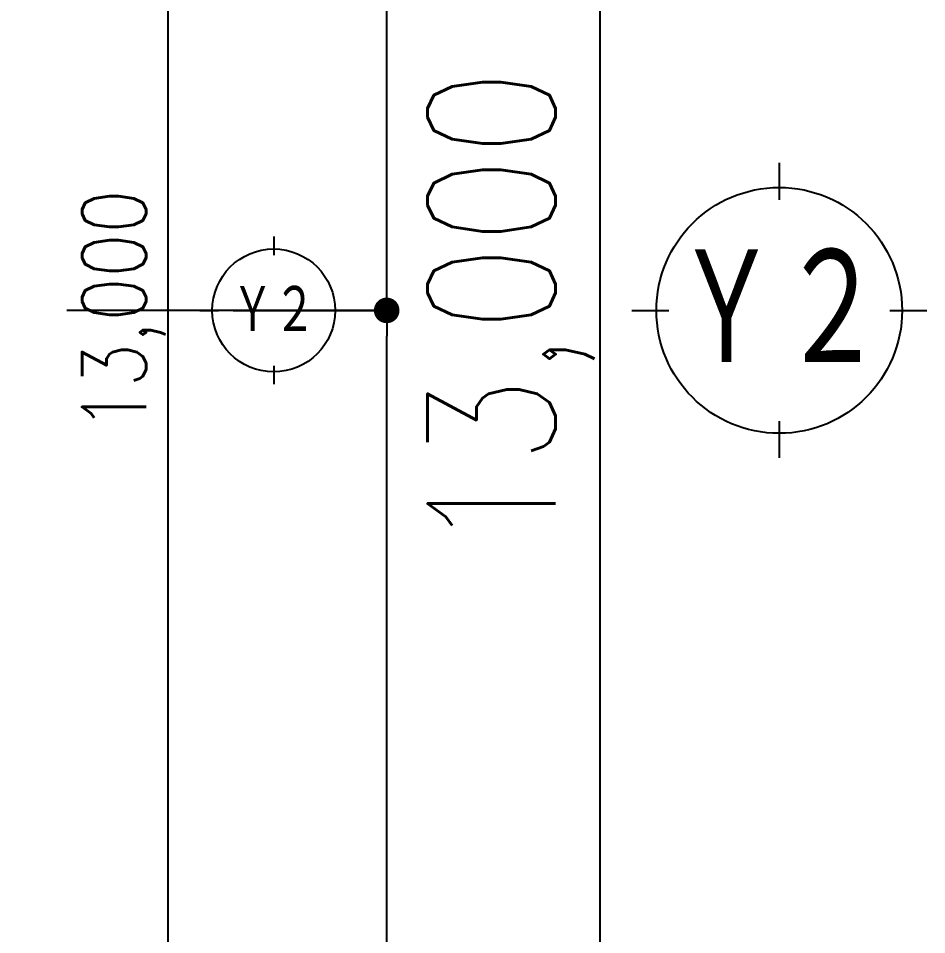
# Model space of a CAD drawing. Header units: millimetres. Extents: x 15495 to 166182, y -39946 to 18307.
# Drawn here: x 61908 to 65457, y -30516 to -26938 of the extents above; entities that cross this region are included whole.
import ezdxf
from ezdxf.enums import TextEntityAlignment as Align

# ---------------------------------------------------------------- set-up
doc = ezdxf.new("R2010")
doc.units = ezdxf.units.MM
doc.header["$LTSCALE"] = 1000
doc.linetypes.add('CENTER', pattern=[2, 1.25, -0.25, 0.25, -0.25])
doc.layers.get('0').update_dxf_attribs({"linetype": 'CONTINUOUS'})
for name, color, linetype in [('1F-E_DIM-100', 3, 'CONTINUOUS'), ('1F-E_DIM-50', 3, 'CONTINUOUS'), ('1F-E_GRID-100', 1, 'CENTER'), ('1F-E_GRID-50', 1, 'CENTER')]:
    doc.layers.add(name, color=color, linetype=linetype)
doc.styles.add('DIM', font='romans.shx', dxfattribs={"width": 0.8, "bigfont": 'bigfont.shx'})
doc.styles.get("Standard").update_dxf_attribs({"font": 'txt.shx', "bigfont": 'bigfont.shx'})
doc.dimstyles.new('DIM100_4_3', dxfattribs={"dimscale": 100, "dimtxt": 4, "dimasz": 1, "dimexe": 0, "dimexo": 1, "dimgap": 0.5, "dimtad": 1, "dimdec": 1, "dimdsep": 46, "dimlunit": 6, "dimtxsty": 'DIM', "dimblk1": 'DOT', "dimblk2": 'DOT', "dimsah": 1, "dimcen": 1, "dimclrd": 256, "dimclre": 256, "dimclrt": 256, "dimadec": 0, "dimazin": 0, "dimtfac": 1, "dimtdec": 1, "dimtix": 1, "dimtmove": 2, "dimatfit": 3, "dimldrblk": 'DOT', "dimfxl": 1, "dimtvp": 0.833333, "dimtolj": 1, "dimarcsym": 0})
doc.dimstyles.new('DIM100_5_3', dxfattribs={"dimscale": 100, "dimtxt": 5, "dimasz": 1, "dimexe": 0, "dimexo": 1, "dimgap": 0.5, "dimtad": 1, "dimdec": 1, "dimdsep": 46, "dimlunit": 6, "dimtxsty": 'DIM', "dimblk1": 'DOT', "dimblk2": 'DOT', "dimsah": 1, "dimcen": 1, "dimclrd": 256, "dimclre": 256, "dimclrt": 256, "dimadec": 0, "dimazin": 0, "dimtfac": 1, "dimtdec": 1, "dimtix": 1, "dimtmove": 2, "dimatfit": 3, "dimldrblk": 'DOT', "dimfxl": 1, "dimtvp": 0.833333, "dimtolj": 1, "dimarcsym": 0})
doc.dimstyles.new('DIM50_5_3', dxfattribs={"dimscale": 50, "dimtxt": 5, "dimasz": 1, "dimexe": 0, "dimexo": 1, "dimgap": 0.5, "dimtad": 1, "dimdec": 1, "dimdsep": 46, "dimlunit": 6, "dimtxsty": 'DIM', "dimblk1": 'DOT', "dimblk2": 'DOT', "dimsah": 1, "dimcen": 1, "dimclrd": 256, "dimclre": 256, "dimclrt": 256, "dimadec": 0, "dimazin": 0, "dimtfac": 1, "dimtdec": 1, "dimtix": 1, "dimtmove": 2, "dimatfit": 3, "dimldrblk": 'DOT', "dimfxl": 1, "dimtvp": 0.833333, "dimtolj": 1, "dimarcsym": 0})

# ---------------------------------------------------------------- blocks, each defined once
blk = doc.blocks.new('DOT')
at = {"color": 0, "linetype": 'ByBlock'}
blk.add_line((-0.5, 0), (-1, 0), dxfattribs=at)
at = {"color": 0, "linetype": 'ByBlock', "const_width": 0.5}
blk.add_lwpolyline([(-0.25, 0, 1), (0.25, 0, 1)], format="xyb", close=True, dxfattribs=at)
blk = doc.blocks.new('*D929')
at = {"layer": '1F-E_DIM-100', "lineweight": -2}
for p, q in [((62747.3, -28078.7), (63347.3, -28078.7)), ((63347.3, -34478.7), (63347.3, -28178.7)), ((62747.3, -34578.7), (63347.3, -34578.7))]:
    blk.add_line(p, q, dxfattribs=at)
at = {"layer": '1F-E_DIM-100', "lineweight": -2, "xscale": 100, "yscale": 100, "zscale": 100}
for p, rotation in [((63347.3, -28078.7), 90), ((63347.3, -34578.7), 270)]:
    blk.add_blockref('DOT', p, dxfattribs=dict(at, rotation=rotation))
at = {"layer": '1F-E_DIM-100', "insert": (63059.2, -31328.7), "char_height": 400, "attachment_point": 5, "rotation": 90, "style": 'DIM'}
blk.add_mtext('\\A1;6,500', dxfattribs=at)
blk = doc.blocks.new('_DOT')
at = {"color": 0, "linetype": 'ByBlock'}
blk.add_line((-0.5, 0), (-1, 0), dxfattribs=at)
at = {"color": 0, "linetype": 'ByBlock', "const_width": 0.5}
blk.add_lwpolyline([(-0.25, 0, 1), (0.25, 0, 1)], format="xyb", close=True, dxfattribs=at)
blk = doc.blocks.new('*D928')
at = {"layer": '1F-E_DIM-100', "lineweight": -2}
for p, q in [((62747.3, -21578.7), (64181, -21578.7)), ((64181, -34478.7), (64181, -21678.7)), ((62747.3, -34578.7), (64181, -34578.7))]:
    blk.add_line(p, q, dxfattribs=at)
at = {"layer": '1F-E_DIM-100', "lineweight": -2, "xscale": 100, "yscale": 100, "zscale": 100}
for p, rotation in [((64181, -21578.7), 90), ((64181, -34578.7), 270)]:
    blk.add_blockref('DOT', p, dxfattribs=dict(at, rotation=rotation))
at = {"layer": '1F-E_DIM-100', "insert": (63833.4, -28078.7), "char_height": 500, "attachment_point": 5, "rotation": 90, "style": 'DIM'}
blk.add_mtext('\\A1;13,000', dxfattribs=at)
blk = doc.blocks.new('*D918')
at = {"layer": '1F-E_DIM-100', "lineweight": -2}
for p, q in [((62747.3, -21578.7), (63347.3, -21578.7)), ((63347.3, -27978.7), (63347.3, -21678.7)), ((62747.3, -28078.7), (63347.3, -28078.7))]:
    blk.add_line(p, q, dxfattribs=at)
at = {"layer": '1F-E_DIM-100', "lineweight": -2, "xscale": 100, "yscale": 100, "zscale": 100}
for p, rotation in [((63347.3, -21578.7), 90), ((63347.3, -28078.7), 270)]:
    blk.add_blockref('DOT', p, dxfattribs=dict(at, rotation=rotation))
at = {"layer": '1F-E_DIM-100', "insert": (63059.2, -24828.7), "char_height": 400, "attachment_point": 5, "rotation": 90, "style": 'DIM'}
blk.add_mtext('\\A1;6,500', dxfattribs=at)
blk = doc.blocks.new('*D848')
at = {"layer": '1F-E_DIM-50', "lineweight": -2}
for p, q in [((61143.8, -21578.7), (62493.8, -21578.7)), ((62493.8, -34528.7), (62493.8, -21628.7)), ((61143.8, -34578.7), (62493.8, -34578.7))]:
    blk.add_line(p, q, dxfattribs=at)
at = {"layer": '1F-E_DIM-50', "lineweight": -2, "xscale": 50, "yscale": 50, "zscale": 50}
for p, rotation in [((62493.8, -21578.7), 90), ((62493.8, -34578.7), 270)]:
    blk.add_blockref('DOT', p, dxfattribs=dict(at, rotation=rotation))
at = {"layer": '1F-E_DIM-50', "insert": (62320, -28078.7), "char_height": 250, "attachment_point": 5, "rotation": 90, "style": 'DIM'}
blk.add_mtext('\\A1;13,000', dxfattribs=at)
blk = doc.blocks.new('1F-BLOCK_100')
at = {"layer": '1F-E_GRID-100', "color": 3, "linetype": 'Continuous'}
for p, q in [((34840.32, 7076), (34840.32, 6932)), ((34264.32, 6500), (34408.32, 6500)), ((35272.32, 6500), (35416.32, 6500)), ((34840.32, 6068), (34840.32, 5924))]:
    blk.add_line(p, q, dxfattribs=at)
at = {"layer": '1F-E_GRID-100'}
blk.add_line((33306.62, 6500), (-7802.04, 6500), dxfattribs=at)
at = {"layer": '1F-E_GRID-100', "color": 3, "linetype": 'Continuous'}
blk.add_circle((34840.32, 6500), 480, dxfattribs=at)
at = {"layer": '1F-E_GRID-100', "color": 3, "linetype": 'Continuous', "width": 0.75}
blk.add_text('Ｙ２', height=500, dxfattribs=at).set_placement((34840.32, 6500), align=Align.MIDDLE)
at = {"layer": '1F-E_DIM-100'}
for base, p1, p2, dimstyle, picture, middle in [((34140.32, 13000), (32606.62, 0), (32606.62, 13000), 'DIM100_5_3', '*D928', (33792.7, 6500)), ((33306.62, 13000), (32606.62, 6500), (32606.62, 13000), 'DIM100_4_3', '*D918', (33018.52, 9750)), ((33306.62, 6500), (32606.62, 0), (32606.62, 6500), 'DIM100_4_3', '*D929', (33018.52, 3250))]:
    dim = blk.add_linear_dim(base=base, p1=p1, p2=p2, angle=90, dimstyle=dimstyle, dxfattribs=at)
    dim.commit()
    dim.dimension.update_dxf_attribs({"geometry": picture, "text_midpoint": middle, "insert": (-30040.71, 34578.74)})
blk = doc.blocks.new('1F-BLOCK_50')
at = {"layer": '1F-E_GRID-50', "color": 3, "linetype": 'Continuous'}
for p, q in [((32865.06, 6788), (32865.06, 6716)), ((32577.06, 6500), (32649.06, 6500)), ((33081.06, 6500), (33153.06, 6500)), ((32865.06, 6284), (32865.06, 6212))]:
    blk.add_line(p, q, dxfattribs=at)
blk.add_circle((32865.06, 6500), 240, dxfattribs=at)
at = {"layer": '1F-E_GRID-50', "color": 3, "linetype": 'Continuous', "width": 0.75}
blk.add_text('Ｙ２', height=200, dxfattribs=at).set_placement((32865.06, 6500), align=Align.MIDDLE)
at = {"layer": '1F-E_DIM-50'}
dim = blk.add_linear_dim(base=(32453.06, 13000), p1=(31053.06, 0), p2=(31053.06, 13000), angle=90, dimstyle='DIM50_5_3', dxfattribs=at)
dim.commit()
dim.dimension.update_dxf_attribs({"geometry": '*D848', "text_midpoint": (32279.25, 6500), "insert": (-30040.71, 34578.74)})

msp = doc.modelspace()

# ---------------------------------------------------------------- block references
for name in ['1F-BLOCK_100', '1F-BLOCK_50']:
    msp.add_blockref(name, (30040.7, -34578.7))

doc.saveas('drawing.dxf')
